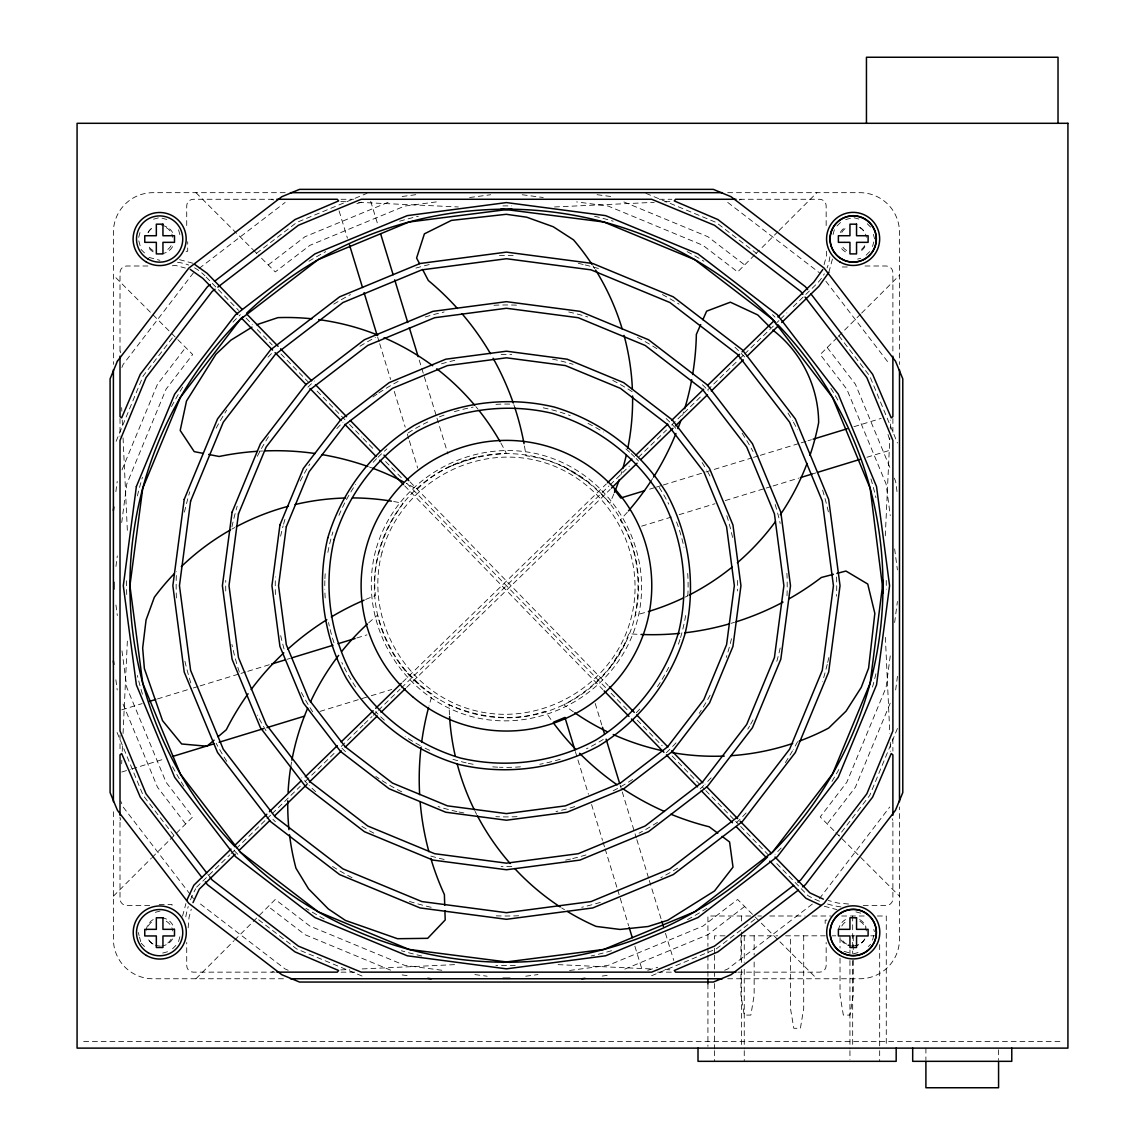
<?xml version="1.0" encoding="UTF-8"?>
<svg xmlns="http://www.w3.org/2000/svg" width="1145" height="1145" viewBox="0 0 1145 1145"><rect width="100%" height="100%" fill="white"/><g stroke="black" fill="none" stroke-linecap="round" stroke-linejoin="round"><path stroke-width="0.75" stroke-dasharray="5 3.75" d="M121.656 763.787L121.828 760.237M122.229 751.32L122.558 744.207M123.059 733.516L127.439 639.139M885.285 535.846L889.822 437.905M890.237 429.003L890.653 420.1M188.138 927.851L189.054 917.345L191.244 909.187M115.874 491.663L117.219 481.415M115.946 566.417L117.32 555.897M121.713 522.564L126.794 483.992L166.054 389.185L192.675 354.506L113.398 275.244M890.252 655.87L886.087 687.444L846.828 782.235L820.221 816.915L834.705 831.399M894.631 622.551L897.408 601.497M897.465 676.337L895.662 690.006L894.302 693.297M138.702 237.387L140.735 229.759M182.527 916.2L185.919 903.548M178.563 941.576L180.28 935.15M824.085 264.624L826.704 254.891L826.232 250.011M833.073 234.496L834.748 228.227M828.851 272.367L832.487 258.827M872.547 246.533L873.778 241.953M872.547 940.145L874.594 932.517L873.778 929.468M573.359 711.818A245.874 245.874 0 0 1 563.769 704.747C592.652 689.49 617.885 664.944 628.748 633.686A277.834 277.834 0 0 0 639.253 634.387M121.9 367.459L123.145 364.425L193.491 272.753M116.103 441.326L143.168 375.975L173.983 335.828M122 469.894L157.48 384.233L185.662 347.507M890.209 703.187L855.415 787.188L827.22 823.913M897.451 728.463L869.713 795.446L838.899 835.592M120.01 820.364L120.726 818.704M609.727 668.079L625.471 643.032M819.405 898.668L889.737 807.01M113.398 896.177L151.269 858.321M152.027 857.562L169.46 840.115M170.204 839.385L192.675 816.915L166.054 782.235L126.794 687.444L121.713 648.857M754.612 254.963L737.638 271.938L702.958 245.331L608.167 206.057L576.593 201.906M755.857 253.718L778.285 231.29M779.044 230.531L816.915 192.675M836.981 225.994L841.446 221.529M172.552 948.776L175.901 945.426M866.15 255.163L870.615 250.698M195.967 978.76L233.838 940.889M234.596 940.131L275.244 899.483L309.923 926.09L404.715 965.364L443.301 970.445M837.195 337.532L820.221 354.506L846.828 389.185L886.087 483.992L890.252 515.551M838.441 336.286L860.868 313.859M861.627 313.1L899.483 275.244M868.382 946.543L870.615 944.31M402.611 682.119L606.292 483.963M196.554 887.203L229.844 854.814M231.133 853.555L234.968 849.819M236.256 848.574L265.697 819.92M266.985 818.675L270.821 814.939M272.109 813.694L300.276 786.286M305.4 781.305L336.129 751.406M341.253 746.425L363.022 725.243M364.296 723.998L371.982 716.527M373.27 715.281L377.106 711.532M378.394 710.286L400.163 689.118M401.437 687.873L608.882 486.053M610.17 484.807L629.378 466.115M638.337 457.399L666.505 429.99M671.628 424.995L702.357 395.097M707.481 390.116L738.224 360.217M739.498 358.972L743.334 355.236M744.622 353.991L774.077 325.337M775.351 324.092L779.201 320.357M780.475 319.111L786.873 312.886M793.285 306.645L816.328 284.218A45.829 45.829 0 0 0 824.328 273.827M406.661 687.401L610.199 489.387M199.13 268.431L285.148 202.422M256.552 253.26L296.712 222.445L366.958 193.348M268.231 264.924L304.971 236.743L388.971 201.949M744.651 906.496L707.925 934.678L622.265 970.159M754.941 919.235L716.169 948.976L650.832 976.041M812.349 904.078L727.733 968.999L724.699 970.259M500.866 443.058A245.874 245.874 0 0 1 506.448 453.592C473.801 454.794 440.424 465.986 417.066 489.43A277.834 277.834 0 0 0 406.361 483.405M739.441 200.003L741.087 199.273M271.794 972.148L273.44 971.418M449.083 466.702L477.05 456.912M356.868 203.653L363.509 201.62M649.687 489.158L654.797 487.584M656.5 487.069L661.61 485.509M663.313 484.993L704.161 472.499M705.864 471.969L751.836 457.928M753.539 457.399L758.648 455.839M760.337 455.324L799.496 443.344M801.199 442.829L806.309 441.269M808.012 440.753L811.419 439.709M853.97 426.699L881.206 418.369M641.586 526.17L672.315 516.767M679.142 514.678L714.995 503.728M725.243 500.594L764.516 488.586M766.22 488.056L771.344 486.496M773.047 485.981L798.666 478.138M812.32 473.973L815.741 472.928M866.951 457.27L890.867 449.956M121.713 709.857L142.152 703.602M157.48 698.922L191.544 688.503M193.247 687.988L198.371 686.428M200.074 685.898L239.248 673.918M240.951 673.403L246.06 671.843M247.764 671.313L269.905 664.544M286.951 659.334L290.358 658.303M356.782 637.98L367.001 634.86M121.713 772.016L130.258 769.411M131.976 768.882L164.451 758.963M319.985 711.403L369.549 696.246M371.266 695.731L391.776 689.462M647.712 970.316L657.688 967.267M153.544 219.196L159.642 217.55L167.27 219.597M845.625 219.597L853.24 217.55L860.868 219.597M857.576 259.099L860.754 258.255M155.319 912.322L160.071 911.048M162.69 953.055L168.787 951.409M853.24 953.871L859.351 952.225M402.153 196.496L415.807 194.693M436.288 201.906L404.715 206.057L309.923 245.331L275.244 271.938L258.269 254.963M469.607 197.512L490.661 194.75M525.741 976.213L538.007 974.595M569.58 970.445L608.167 965.364L702.958 926.09L737.638 899.483L816.915 978.76M602.198 976.055L610.729 974.939M172.365 265.769L175.614 265.454L185.361 268.059M554.524 206.959L654.253 202.336M664.93 201.835L672.058 201.506M340.824 969.915L349.726 969.5M362.192 968.928L454.794 964.634M285.191 192.675L153.029 192.675A39.631 39.631 0 0 0 113.398 232.306L113.398 364.382M727.705 192.675L859.852 192.675A39.631 39.631 0 0 1 899.483 232.306L899.483 364.453M273.326 199.273L193.333 199.273A6.612 6.612 0 0 0 186.721 205.885L186.721 228.928M341.024 199.273L353.547 199.273M659.334 199.273L671.857 199.273M739.555 199.273L819.562 199.273A6.612 6.612 0 0 1 826.16 205.885L826.16 227.154M186.062 251.299L187.708 251.299L187.708 241.681M147.891 265.998L126.608 265.998A6.612 6.612 0 0 0 120.01 272.596L120.01 354.377M864.99 265.998L886.273 265.998A6.612 6.612 0 0 1 892.885 272.596L892.885 352.603M847.271 266.985L840.859 266.985L840.859 265.325M159.198 904.435L172.022 904.435L172.022 906.096M149.666 905.437L126.608 905.437A6.612 6.612 0 0 1 120.01 898.825L120.01 817.043M863.23 905.437L886.273 905.437A6.612 6.612 0 0 0 892.885 898.825L892.885 818.818M750.719 916L707.925 916L707.925 946.357M757.861 916L761.425 916M769.741 916L805.035 916M812.091 916L830.984 916M841.689 916L865.062 916M877.356 916L886.273 916L886.273 1046.33M826.819 920.122L825.173 920.122L825.173 926.534M725.014 935.823L714.523 935.823L714.523 941.118M740.944 935.823L777.713 935.823M785.556 935.823L825.287 935.823M832.329 935.823L835.85 935.823M851.25 935.823L855.186 935.823M870.787 935.823L874.422 935.823M275.115 972.148L193.333 972.148A6.612 6.612 0 0 1 186.721 965.55L186.721 942.492M341.024 972.148L355.336 972.148M657.545 972.148L671.857 972.148M737.781 972.148L819.562 972.148A6.612 6.612 0 0 0 826.16 965.55L826.16 942.492M283.402 978.76L153.029 978.76A39.631 39.631 0 0 1 113.398 939.115L113.398 808.756M727.705 978.76L859.852 978.76A39.631 39.631 0 0 0 899.483 939.115L899.483 806.967M83.671 1041.506L1061.329 1041.506M340.824 201.506L347.951 201.835M358.628 202.336L458.358 206.959M558.087 964.634L650.689 968.928M664.93 969.586L672.058 969.915M848.574 904.02L838.083 903.104L828.279 900.471M597.075 194.693L610.729 196.496M522.234 194.75L543.274 197.512M474.874 974.595L487.155 976.213M402.153 974.939L410.683 976.055M179.55 259.672L193.104 263.293M148.964 257.396L159.914 260.33M855.887 911.864L862.314 913.596M824.271 906.239L836.938 909.631M844.094 951.409L850.191 953.055M645.923 193.348L716.169 222.445L756.33 253.26M623.91 201.949L707.925 236.743L744.651 264.924M390.617 970.159L304.971 934.678L268.231 906.496M362.063 976.041L296.712 948.976L256.552 918.175M288.182 970.259L285.148 968.999L197.713 901.916M271.794 199.273L273.44 200.003M613.849 493.982A245.874 245.874 0 0 1 609.741 503.342C588.444 478.567 558.889 459.446 525.999 455.796A277.834 277.834 0 0 0 524.338 445.405M563.726 466.673L588.816 482.417M368.618 622.894A245.874 245.874 0 0 1 377.635 615.108C386.08 646.667 404.4 676.724 432.466 694.271A277.834 277.834 0 0 0 428.974 706.05M727.733 202.422L819.405 272.753M867.266 223.762L870.615 227.111M195.967 192.675L252.773 249.467M253.288 249.982L257.024 253.718M835.95 832.644L899.483 896.177M144.499 252.93L141.15 249.581L138.702 240.436M141.15 943.194L144.499 946.543M403.154 668.079L424.065 689.004M410.11 481.959L608.124 685.497M206.2 277.104L238.589 310.395M246.06 318.081L252.301 324.479M257.281 329.603L272.224 344.974M280.954 353.934L309.608 383.389M317.079 391.075L348.223 423.077M349.468 424.366L361.934 437.175M363.18 438.449L373.141 448.697M385.593 461.507L401.795 478.152M406.776 483.276L606.106 688.159M611.086 693.283L622.308 704.805M623.553 706.079L628.533 711.202M637.25 720.162L662.168 745.781M672.129 756.029L704.533 789.32M705.778 790.594L734.432 820.049M735.677 821.323L739.412 825.173M740.658 826.447L769.311 855.902M776.782 863.588L807.926 895.605A90.627 90.627 0 0 0 820.607 901.659M404.686 485.852L602.842 689.533M825.888 281.212L889.737 364.425M838.899 335.828L869.713 375.975L897.451 442.958M827.22 347.507L855.415 384.233L890.209 468.248M185.662 823.913L157.48 787.188L122 701.527M207.832 874.336L210.007 877.156M173.983 835.592L143.168 795.446L116.103 730.095M190.242 894.431L123.145 807.01L120.64 800.928M191.315 895.848L193.491 898.668M892.155 818.704L892.885 820.364M120.01 351.057L120.726 352.717M894.302 478.123L895.662 481.415L897.465 495.084M887.99 434.47L890.023 441.126M595.2 703.431L601.955 725.558M620.175 785.141L621.735 790.25M622.265 791.954L636.305 837.911M636.835 839.614L648.8 878.773M649.329 880.462L661.295 919.621M665.46 933.247L673.79 960.483M575.377 751.578L588.43 794.272M591.564 804.52L602.528 840.373M603.043 842.076L604.617 847.2M605.132 848.903L617.141 888.176M617.67 889.88L628.619 925.732M634.888 946.228L642.202 970.13M370.694 201.291L377.993 225.193M419.227 360.074L436.46 416.422M436.975 418.125L447.938 453.992M339.106 210.938L347.422 238.174M377.607 336.916L379.181 342.026M379.696 343.729L390.631 379.482M394.266 391.39L405.201 427.142M407.276 433.955L408.837 439.065M409.366 440.753L417.682 468.004M873.377 234.339L874.594 238.904M178.563 229.816L180.252 236.171M138.287 932.517L139.103 935.565M139.518 937.097L140.735 941.662M894.631 548.884L897.408 569.924M115.946 605.004L117.32 615.523M115.874 679.758L117.219 690.006M885.371 637.35L889.822 733.516M890.237 742.418L890.653 751.32M121.656 407.634L121.828 411.198M122.229 420.1L122.558 427.214M123.059 437.905L127.353 530.507M998.569 1049.765L998.569 1059.669M925.904 1048.119L925.904 1059.669M892.885 418.512L892.885 432.81M892.885 738.611L892.885 751.12M879.675 944.654L879.675 1048.949M879.675 1050.724L879.675 1061.329M853.24 935.823L853.24 953.298M853.24 960.297L853.24 995.263L849.948 1015.085L843.335 1015.085L840.029 995.263L840.029 956.805M852.681 916L852.681 953.499M852.681 960.641L852.681 1046.33M849.948 949.964L849.948 953.499M849.948 960.569L849.948 1048.949M849.948 1050.724L849.948 1059.554M840.029 937.569L840.029 948.06M803.704 935.823L803.704 1008.487L800.398 1028.296L793.8 1028.296L790.494 1008.487L790.494 935.823M754.154 935.823L754.154 955.059M754.154 962.043L754.154 995.263L750.862 1015.085L744.25 1015.085L740.944 995.263L740.944 970.788M744.25 935.823L744.25 962.33M744.25 969.4L744.25 1048.949M744.25 1050.724L744.25 1061.329M741.516 916L741.516 921.353M741.516 932.073L741.516 962.415M741.516 969.557L741.516 1046.33M740.944 937.569L740.944 963.789M714.523 948.189L714.523 953.499M714.523 955.259L714.523 976.47M714.523 983.541L714.523 1048.949M714.523 1050.724L714.523 1061.329M707.925 948.132L707.925 953.499M707.925 955.274L707.925 969.557M707.925 971.346L707.925 976.699M707.925 983.841L707.925 1046.33M120.01 418.512L120.01 436.388M120.01 735.033L120.01 751.32M864.69 245.645A13.21 13.21 0 0 1 859.852 250.483M846.642 250.483A13.21 13.21 0 0 1 841.804 245.645M841.804 232.435A13.21 13.21 0 0 1 846.642 227.597M859.852 227.597A13.21 13.21 0 0 1 866.35 237.344M171.077 245.645A13.21 13.21 0 0 1 166.24 250.483M153.029 250.483A13.21 13.21 0 0 1 148.192 245.645M148.192 232.435A13.21 13.21 0 0 1 153.029 227.597M166.24 227.597A13.21 13.21 0 0 1 172.738 237.344M171.077 939.243A13.21 13.21 0 0 1 166.24 944.081M153.029 944.081A13.21 13.21 0 0 1 148.192 939.243M148.192 926.033A13.21 13.21 0 0 1 153.029 921.195M166.24 921.195A13.21 13.21 0 0 1 172.738 930.942M864.69 939.243A13.21 13.21 0 0 1 848.159 944.84M846.642 944.081A13.21 13.21 0 0 1 841.804 939.243M841.804 926.033A13.21 13.21 0 0 1 846.642 921.195M859.852 921.195A13.21 13.21 0 0 1 866.35 930.942M829.882 256.766A45.829 45.829 0 0 1 827.105 267.944M185.791 916.773A90.627 90.627 0 0 1 188.224 906.511M190.485 899.87A90.627 90.627 0 0 1 195.695 888.72M840.974 906.912A90.627 90.627 0 0 1 827.248 903.935M177.504 262.277A45.829 45.829 0 0 1 188.682 265.053M194.55 267.83A45.829 45.829 0 0 1 204.955 275.816M836.609 576.966A330.29 330.29 0 0 1 836.566 596.216M828.823 657.573A330.29 330.29 0 0 1 827.635 662.712M827.22 664.415A330.29 330.29 0 0 1 822.597 681.304M797.593 741.674A330.29 330.29 0 0 1 793.356 749.345M792.483 750.862A330.29 330.29 0 0 1 785.212 762.856M746.096 812.993A330.29 330.29 0 0 1 742.447 816.771M739.985 819.262A330.29 330.29 0 0 1 734.99 824.157M677.611 868.182A330.29 330.29 0 0 1 660.851 877.685M600.352 902.375A330.29 330.29 0 0 1 581.732 907.298M518.699 915.771A330.29 330.29 0 0 1 494.182 915.771M431.15 907.298A330.29 330.29 0 0 1 409.166 901.358M352.03 877.685A330.29 330.29 0 0 1 330.791 865.42M275.373 821.724A330.29 330.29 0 0 1 272.896 819.262M226.739 761.368A330.29 330.29 0 0 1 216.133 743.219M190.8 682.978A330.29 330.29 0 0 1 184.459 659.291M176.387 597.976A330.29 330.29 0 0 1 176.444 571.684M184.459 512.13A330.29 330.29 0 0 1 189.784 491.806M216.133 428.201A330.29 330.29 0 0 1 226.739 410.067M268.002 357.168A330.29 330.29 0 0 1 272.896 352.159M333.782 304.155A330.29 330.29 0 0 1 350.484 294.566M415.907 268.073A330.29 330.29 0 0 1 431.15 264.123M499.449 255.492A330.29 330.29 0 0 1 513.432 255.492M578.311 263.336A330.29 330.29 0 0 1 583.449 264.524M585.152 264.939A330.29 330.29 0 0 1 598.663 268.56M662.411 294.566A330.29 330.29 0 0 1 679.1 304.155M734.99 347.264A330.29 330.29 0 0 1 739.985 352.159M741.216 353.404A330.29 330.29 0 0 1 746.096 358.428M788.003 413.044A330.29 330.29 0 0 1 792.483 420.573M793.356 422.076A330.29 330.29 0 0 1 797.593 429.747M822.597 490.117A330.29 330.29 0 0 1 828.823 513.847M731.498 638.695A231.204 231.204 0 0 1 726.245 657.43M710.115 695.144A231.204 231.204 0 0 1 699.209 713.364M676.051 742.833A231.204 231.204 0 0 1 672.401 746.683M669.925 749.202A231.204 231.204 0 0 1 666.147 752.895M632.612 779.459A231.204 231.204 0 0 1 611.144 791.839M574.776 806.581A231.204 231.204 0 0 1 555.969 811.547M517.053 816.671A231.204 231.204 0 0 1 495.828 816.671M463.897 812.964A231.204 231.204 0 0 1 458.658 811.919M456.912 811.547A231.204 231.204 0 0 1 438.106 806.581M401.738 791.839A231.204 231.204 0 0 1 375.832 776.482M345.475 751.664A231.204 231.204 0 0 1 340.48 746.683M312.699 711.875A231.204 231.204 0 0 1 300.305 690.421M284.06 648.957A231.204 231.204 0 0 1 280.611 635.232M275.415 594.556A231.204 231.204 0 0 1 275.415 576.88M280.611 536.189A231.204 231.204 0 0 1 283.116 525.87M283.588 524.167A231.204 231.204 0 0 1 285.563 517.383M300.305 481A231.204 231.204 0 0 1 309.837 464.04M336.83 428.602A231.204 231.204 0 0 1 342.956 422.233M372.898 396.971A231.204 231.204 0 0 1 377.306 393.937M378.795 392.95A231.204 231.204 0 0 1 400.149 380.383M441.498 363.809A231.204 231.204 0 0 1 456.912 359.873M501.152 354.564A231.204 231.204 0 0 1 511.743 354.564M552.491 359.144A231.204 231.204 0 0 1 573.072 364.325M612.732 380.383A231.204 231.204 0 0 1 634.101 392.95M666.147 418.526A231.204 231.204 0 0 1 676.051 428.602M702.1 462.537A231.204 231.204 0 0 1 706.665 470.108M707.538 471.64A231.204 231.204 0 0 1 710.115 476.277M726.789 515.679A231.204 231.204 0 0 1 732.657 537.921M737.58 580.415A231.204 231.204 0 0 1 737.58 591.006M875.925 673.775A379.825 379.825 0 0 1 871.932 689.104M838.856 769.497A379.825 379.825 0 0 1 830.898 783.194M781.176 848.001A379.825 379.825 0 0 1 775.022 854.299M706.937 908.314A379.825 379.825 0 0 1 685.583 920.652M611.53 950.722A379.825 379.825 0 0 1 591.063 956.003M515.25 965.435A379.825 379.825 0 0 1 495.871 965.392M421.818 956.003A379.825 379.825 0 0 1 401.351 950.722M324.207 918.963A379.825 379.825 0 0 1 305.944 908.314M237.859 854.299A379.825 379.825 0 0 1 232.936 849.275M183.844 786.214A379.825 379.825 0 0 1 171.507 764.846M142.424 694.185A379.825 379.825 0 0 1 137.371 675.493M126.709 594.513A379.825 379.825 0 0 1 126.68 578.669M137.371 495.928A379.825 379.825 0 0 1 142.424 477.236M171.507 406.575A379.825 379.825 0 0 1 183.844 385.221M232.936 322.146A379.825 379.825 0 0 1 240.364 314.66M308.95 261.26A379.825 379.825 0 0 1 325.752 251.614M399.662 221.2A379.825 379.825 0 0 1 418.383 216.233M502.927 205.9A379.825 379.825 0 0 1 511.715 205.914M594.498 216.233A379.825 379.825 0 0 1 613.219 221.2M687.129 251.614A379.825 379.825 0 0 1 703.932 261.26M772.531 314.66A379.825 379.825 0 0 1 775.022 317.136M830.898 388.227A379.825 379.825 0 0 1 838.856 401.924M870.959 478.925A379.825 379.825 0 0 1 872.876 485.709M873.334 487.398A379.825 379.825 0 0 1 875.925 497.646M886.244 580.429A379.825 379.825 0 0 1 886.259 589.231M786.916 573.244A280.74 280.74 0 0 1 786.916 598.177M780.189 648.013A280.74 280.74 0 0 1 776.196 663.513M753.052 719.876A280.74 280.74 0 0 1 750.462 724.542M749.574 726.087A280.74 280.74 0 0 1 747.785 729.15M711.145 777.841A280.74 280.74 0 0 1 704.962 784.225M703.703 785.484A280.74 280.74 0 0 1 699.867 789.191M657.473 822.368A280.74 280.74 0 0 1 639.039 833.174M585.954 854.957A280.74 280.74 0 0 1 572.214 858.65M570.482 859.051A280.74 280.74 0 0 1 565.244 860.224M511.772 866.407A280.74 280.74 0 0 1 501.109 866.407M444.145 859.451A280.74 280.74 0 0 1 428.645 855.458M373.842 833.174A280.74 280.74 0 0 1 359.959 825.216M315.619 791.639A280.74 280.74 0 0 1 309.179 785.484M307.919 784.225A280.74 280.74 0 0 1 301.736 777.841M266.012 730.667A280.74 280.74 0 0 1 257.31 715.153M239.305 672.043A280.74 280.74 0 0 1 231.92 644.506M225.751 591.035A280.74 280.74 0 0 1 225.751 580.386M231.92 526.915A280.74 280.74 0 0 1 237.187 506.204M257.31 456.268A280.74 280.74 0 0 1 269.776 434.685M307.919 387.196A280.74 280.74 0 0 1 314.317 380.999M359.959 346.219A280.74 280.74 0 0 1 375.417 337.417M425.224 316.965A280.74 280.74 0 0 1 444.145 311.97M493.982 305.243A280.74 280.74 0 0 1 518.914 305.243M568.736 311.97A280.74 280.74 0 0 1 587.657 316.965M637.464 337.417A280.74 280.74 0 0 1 658.976 350.026M702.429 384.706A280.74 280.74 0 0 1 708.698 391.003M742.132 433.182A280.74 280.74 0 0 1 753.052 451.545M775.179 504.501A280.74 280.74 0 0 1 777.154 511.343M777.627 513.046A280.74 280.74 0 0 1 780.189 523.422M687.687 573.445A181.654 181.654 0 0 1 687.801 596.216M685.64 615.552A181.654 181.654 0 0 1 684.338 622.494M683.966 624.225A181.654 181.654 0 0 1 680.488 637.765M679.973 639.454A181.654 181.654 0 0 1 677.754 646.138M668.752 667.292A181.654 181.654 0 0 1 656.271 688.417M639.74 709.127A181.654 181.654 0 0 1 634.888 714.165M603.258 739.412A181.654 181.654 0 0 1 586.44 748.801M560.177 759.235A181.654 181.654 0 0 1 539.767 764.287M520.474 766.821A181.654 181.654 0 0 1 499.449 767.236M497.689 767.164A181.654 181.654 0 0 1 492.407 766.821M473.114 764.287A181.654 181.654 0 0 1 467.933 763.243M466.215 762.856A181.654 181.654 0 0 1 452.704 759.235M429.633 750.333A181.654 181.654 0 0 1 421.732 746.411M420.186 745.581A181.654 181.654 0 0 1 405.201 736.536M384.334 720.205A181.654 181.654 0 0 1 375.546 711.675M355.623 686.957A181.654 181.654 0 0 1 341.825 662.526M333.982 642.803A181.654 181.654 0 0 1 328.543 622.494M325.194 597.976A181.654 181.654 0 0 1 324.822 589.203M324.779 585.71A181.654 181.654 0 0 1 324.865 580.472M324.922 578.712A181.654 181.654 0 0 1 325.323 571.684M327.871 552.391A181.654 181.654 0 0 1 332.909 531.967M338.949 515.379A181.654 181.654 0 0 1 355.623 484.464M373.141 462.308A181.654 181.654 0 0 1 376.762 458.501M377.993 457.256A181.654 181.654 0 0 1 386.953 448.883M408.135 432.953A181.654 181.654 0 0 1 428.03 421.847M439.394 416.88A181.654 181.654 0 0 1 444.346 414.991M454.379 411.67A181.654 181.654 0 0 1 473.114 407.133M495.928 404.357A181.654 181.654 0 0 1 511.686 404.128M543.231 407.82A181.654 181.654 0 0 1 570.196 415.606M588.015 423.392A181.654 181.654 0 0 1 603.258 432.008M625.929 448.883A181.654 181.654 0 0 1 629.85 452.404M631.138 453.606A181.654 181.654 0 0 1 634.888 457.256M636.119 458.501A181.654 181.654 0 0 1 638.552 461.02M659.205 487.412A181.654 181.654 0 0 1 668.752 504.143M676.552 521.963A181.654 181.654 0 0 1 683.966 547.21M290.744 766.892A245.874 245.874 0 0 1 291.589 761.854M564.485 909.688A245.874 245.874 0 0 1 561.608 907.87M476.663 814.41A245.874 245.874 0 0 1 475.103 811.376M449.47 714.952A245.874 245.874 0 0 1 449.126 704.747C479.054 717.815 513.976 722.237 545.192 711.245A277.834 277.834 0 0 0 552.233 721.307M365.67 599.479A277.834 277.834 0 0 1 375.431 595.557C371.681 562.682 383.747 529.605 403.154 503.342A245.874 245.874 0 0 0 391.433 501.138M231.791 529.19A245.874 245.874 0 0 1 234.768 527.559M734.503 622.308A277.834 277.834 0 0 1 731.14 623.324M683.665 412.028A277.834 277.834 0 0 1 682.592 415.377M652.593 478.61A277.834 277.834 0 0 1 650.675 481.558M627.303 512.23A277.834 277.834 0 0 1 620.204 520.002C637.865 547.983 641.329 583.02 635.246 615.108A245.874 245.874 0 0 0 646.753 612.017M687.859 595.743A245.874 245.874 0 0 1 684.81 597.261M621.892 471.554A245.874 245.874 0 0 1 620.876 474.817M592.881 265.769A245.874 245.874 0 0 1 594.727 268.631M513.833 404.672A277.834 277.834 0 0 1 514.935 408.006M259.113 451.187A277.834 277.834 0 0 1 262.62 451.001M369.506 467.06A277.834 277.834 0 0 1 372.798 468.262M475.848 406.604A245.874 245.874 0 0 1 478.009 409.237M864.89 246.676A14.198 14.198 0 0 1 859.68 251.871M845.482 251.871A14.198 14.198 0 0 1 840.287 246.676M840.287 232.464A14.198 14.198 0 0 1 845.482 227.268M859.68 227.268A14.198 14.198 0 0 1 864.89 232.464M172.594 246.676A14.198 14.198 0 0 1 161.746 253.703M153.201 251.871A14.198 14.198 0 0 1 148.006 246.676M148.006 232.464A14.198 14.198 0 0 1 153.201 227.268M161.746 225.436A14.198 14.198 0 0 1 172.594 232.464M172.594 938.957A14.198 14.198 0 0 1 161.746 945.985M160.3 946.056A14.198 14.198 0 0 1 148.006 938.957M146.174 930.398A14.198 14.198 0 0 1 153.201 919.549M161.746 917.732A14.198 14.198 0 0 1 174.426 930.398M864.89 938.957A14.198 14.198 0 0 1 855.515 945.756M852.581 946.056A14.198 14.198 0 0 1 840.287 938.957M838.455 930.398A14.198 14.198 0 0 1 845.482 919.549M859.68 919.549A14.198 14.198 0 0 1 866.092 927.45M375.632 550.659C356.882 621.578 400.607 697.305 471.397 716.512C542.301 735.276 618.028 691.551 637.25 620.762C655.999 549.843 612.289 474.116 541.485 454.908C470.581 436.145 394.853 479.869 375.632 550.659M382.015 552.377C363.981 619.359 406.06 692.267 473.1 710.129C540.096 728.177 612.99 686.084 630.866 619.044C648.914 552.062 606.821 479.154 539.782 461.292C472.785 443.244 399.891 485.337 382.015 552.377M440.381 700.125A132.119 132.119 0 0 0 638.552 585.71A132.119 132.119 0 0 0 440.381 471.296A132.119 132.119 0 0 0 440.381 700.125"/><path stroke-width="1.5" d="M883.224 580.372L870.143 683.164L832.529 773.977L772.689 851.952L694.7 911.792L603.902 949.405L502.884 962.401M113.398 510.441L113.842 507.035M113.856 582.204L113.856 589.217M700.683 324.579L696.36 334.369A277.834 277.834 0 0 1 692.625 374.515M702.858 319.698L706.637 311.154L730.395 302.194L757.747 314.932L770.327 327.527M186.764 900.385L193.82 885.257L230.961 849.118M192.99 902.646L199.287 889.15L235.14 854.27M822.783 269.504L813.809 282.071L777.942 316.965M828.851 272.367L818.847 286.379L781.72 322.504M234.811 845.368L266.828 814.224M269.39 811.719L301.421 780.561M305.257 776.825L337.288 745.667M341.124 741.931L373.156 710.773M375.717 708.283L401.337 683.365M607.58 482.718L631.911 459.031M635.761 455.295L667.778 424.137M671.628 420.401L703.645 389.243M707.495 385.507L739.513 354.349M742.074 351.858L774.106 320.7M238.976 850.535L269.69 820.65M274.814 815.669L306.817 784.525M309.379 782.035L341.382 750.905M345.217 747.17L377.22 716.04M381.056 712.304L405.387 688.646M611.473 488.128L637.078 463.224M640.914 459.488L672.917 428.359M675.478 425.868L707.481 394.739M711.317 391.003L743.32 359.859M747.17 356.124L777.884 326.239M214.058 740.171L206.944 746.225L181.654 743.978L162.533 720.649L144.37 668.537L142.667 648.027L146.059 619.989L154.346 597.261A245.874 245.874 0 0 1 174.097 573.86M218.137 736.693L226.281 729.766A277.834 277.834 0 0 1 248.079 693.77M210.279 284.561L207.46 286.722L140.262 374.3L121.656 417.868L120.01 416.608L120.01 356.152M214.516 281.312L295.024 219.539L338.605 200.933L337.331 199.273L276.89 199.273M215.002 289.27L212.168 291.445L146.03 377.635L120.01 440.467L120.01 730.954L146.03 793.8L206.744 872.919M217.822 287.109L298.358 225.307L361.205 199.273L651.677 199.273L714.523 225.307L800.713 291.445L802.888 294.265M793.642 885.4L714.523 946.113L651.677 972.148L361.205 972.148L298.358 946.113L212.168 879.99L210.007 877.156M797.893 882.151L800.713 879.99L866.851 793.8L892.885 730.954L892.885 440.467L866.851 377.635L805.049 297.085M798.366 890.109L717.858 951.896L674.276 970.502L675.55 972.148L735.992 972.148M802.602 886.86L805.422 884.699L872.619 797.12L891.225 753.553L892.885 754.827L892.885 815.269M251.943 327.169L230.904 340.151L215.933 354.263L186.52 400.965L180.194 430.463L194.221 451.631L203.395 453.42M553.693 722.094L564.943 717.443L574.862 749.875M256.594 324.765L277.877 317.637A245.874 245.874 0 0 1 311.884 318.811M644.578 490.718L620.747 498.003L614.45 489.788M813.122 439.193L847.157 428.774M800.369 477.622L812.32 473.973M817.444 472.398L860.124 459.345M148.964 701.527L155.777 699.438M271.608 664.028L285.248 659.864M292.061 657.774L332.937 645.279M338.047 643.719L355.079 638.509M172.995 756.344L214.015 743.806M219.139 742.232L263.579 728.649M267 727.605L304.599 716.112M833.431 574.318L821.351 577.481A277.834 277.834 0 0 1 789.177 598.749M836.88 573.416L845.926 571.04L867.738 584.036L874.837 613.362L868.597 668.179L861.24 687.401L846.012 711.202L828.679 728.063A245.874 245.874 0 0 1 799.138 741.187M509.954 978.288L502.941 978.288M581.703 978.76L585.124 978.302M511.786 208.934L408.994 222.016L318.181 259.629L240.192 319.469L180.352 397.444L142.739 488.257L129.915 585.71L142.739 683.164L180.352 773.977L240.192 851.952L318.181 911.792L408.994 949.405L509.997 962.401M290.472 192.675L722.409 192.675M735.992 199.273L675.55 199.273L674.276 200.933L717.858 219.539L805.422 286.722L807.597 289.556M276.89 972.148L337.331 972.148L338.605 970.502L295.024 951.896L207.46 884.699L205.298 881.865M290.472 978.76L722.409 978.76M501.095 208.934L603.902 222.016L694.7 259.629L772.689 319.469L832.529 397.444L870.143 488.257L883.296 592.838M427.758 978.302L431.178 978.76M208.633 454.45L219.139 456.483A277.834 277.834 0 0 1 257.367 451.302M823.384 899.168L809.873 892.857L775.008 857.018M821.108 905.394L805.98 898.338L769.841 861.183M194.507 264.295L207.116 273.311L241.981 309.15M190.227 269.376L202.794 278.335L237.688 314.202M717.8 833.188L709.227 826.79A277.834 277.834 0 0 1 670.913 814.224M722.08 836.394L729.58 841.976L733.015 867.137L714.523 890.967L667.764 920.279L648.142 926.505L620.046 929.439L596.058 926.405A245.874 245.874 0 0 1 567.376 911.477M772.832 330.046C801.385 352.087 818.374 386.509 818.661 422.534A245.874 245.874 0 0 1 809.944 455.424M246.962 314.274L278.106 346.277M280.597 348.824L311.726 380.827M315.462 384.677L346.591 416.68M350.327 420.516L380.226 451.23M383.961 455.08L408.865 480.685M609.369 686.771L634.273 712.376M636.763 714.938L667.907 746.941M671.643 750.776L702.772 782.779M706.508 786.615L737.638 818.618M740.128 821.18L771.272 853.182M241.423 318.052L272.582 350.069M275.072 352.631L306.23 384.663M309.98 388.498L341.124 420.53M344.874 424.366L376.018 456.397M379.768 460.233L403.441 484.578M604.088 690.821L629.02 716.441M631.51 719.003L663.914 752.308M666.404 754.87L697.563 786.887M701.298 790.737L732.456 822.754M736.192 826.604L766.105 857.347M810.846 293.793L872.619 374.3L891.225 417.868L892.885 416.608L892.885 356.152M202.035 877.628L140.262 797.12L121.656 753.553L120.01 754.827L120.01 815.269M419.528 263.636L416.594 258.011L424.409 233.838L451.416 220.398L506.262 214.287L526.643 217.192L553.221 226.739L573.53 239.877A245.874 245.874 0 0 1 591.951 264.338M422.577 269.461L428.344 280.525A277.834 277.834 0 0 1 457.413 308.463M602.485 727.261L604.56 734.074M606.12 739.169L619.66 783.438M661.81 921.324L663.37 926.434M629.149 927.45L632.283 937.683M380.598 233.737L393.136 274.714M394.696 279.838L407.749 322.518M409.309 327.642L418.183 356.667M349.511 244.987L362.521 287.552M364.081 292.662L377.091 335.213M113.398 660.98L113.842 664.386M444.732 905.251L444.389 894.56A277.834 277.834 0 0 1 430.821 858.449M444.904 910.604L445.205 919.95L427.686 938.327L397.515 938.714L345.447 920.437L328.357 908.973L308.535 888.849L295.954 868.196A245.874 245.874 0 0 1 289.528 834.777M1058.023 123.302L1058.023 57.25L866.45 57.25L866.45 123.302M1011.779 1048.119L1011.779 1061.329L912.694 1061.329L912.694 1048.119M998.569 1061.329L998.569 1087.75L925.904 1087.75L925.904 1061.329M899.483 369.735L899.483 801.686M896.177 1048.119L896.177 1061.329L698.006 1061.329L698.006 1048.119M707.925 978.488L707.925 983.841M113.398 369.735L113.398 801.686M288.969 829.696A245.874 245.874 0 0 1 287.781 800.784M288.082 792.283A245.874 245.874 0 0 1 290.744 766.892M291.889 760.18A245.874 245.874 0 0 1 307.704 708.14M310.481 701.914A245.874 245.874 0 0 1 338.634 655.384M341.782 651.376A245.874 245.874 0 0 1 367.359 624.039M428.903 851.708A277.834 277.834 0 0 1 420.143 801.657M419.657 794.659A277.834 277.834 0 0 1 421.031 747.356M421.675 742.132A277.834 277.834 0 0 1 428.516 707.753M560.177 906.94A245.874 245.874 0 0 1 514.749 868.568M510.198 863.516A245.874 245.874 0 0 1 477.451 815.927M474.359 809.844A245.874 245.874 0 0 1 457.127 763.658M455.123 755.385A245.874 245.874 0 0 1 449.57 716.655M664.458 811.476A277.834 277.834 0 0 1 622.937 788.79M617.126 784.84A277.834 277.834 0 0 1 579.57 753.281M575.892 749.517A277.834 277.834 0 0 1 553.264 722.724M251.17 689.519A277.834 277.834 0 0 1 283.803 652.879M287.667 649.315A277.834 277.834 0 0 1 326.812 619.717M331.291 616.969A277.834 277.834 0 0 1 364.053 600.18M181.311 566.618A245.874 245.874 0 0 1 230.302 530.035M236.271 526.743A245.874 245.874 0 0 1 288.454 506.219M295.066 504.544A245.874 245.874 0 0 1 345.633 497.989M352.445 497.918A245.874 245.874 0 0 1 391.433 501.138M792.698 743.449A245.874 245.874 0 0 1 731.068 755.686M724.27 756.058A245.874 245.874 0 0 1 671.7 752.537M661.667 750.547A245.874 245.874 0 0 1 613.262 734.518M607.093 731.626A245.874 245.874 0 0 1 574.761 712.791M783.023 602.113A277.834 277.834 0 0 1 736.178 621.792M729.465 623.825A277.834 277.834 0 0 1 684.796 632.813M679.558 633.371A277.834 277.834 0 0 1 641 634.459M691.723 379.696A277.834 277.834 0 0 1 684.696 408.679M680.903 420.358A277.834 277.834 0 0 1 677.883 428.588M675.951 433.483A277.834 277.834 0 0 1 653.537 477.136M650.675 481.558A277.834 277.834 0 0 1 628.448 510.899M807.053 463.439A245.874 245.874 0 0 1 780.36 514.663M775.437 521.619A245.874 245.874 0 0 1 737.337 562.753M732.099 567.118A245.874 245.874 0 0 1 689.376 594.971M683.279 597.991A245.874 245.874 0 0 1 648.385 611.53M462.036 313.744A277.834 277.834 0 0 1 490.489 353.705M493.109 358.27A277.834 277.834 0 0 1 513.261 403.011M514.935 408.006A277.834 277.834 0 0 1 524.024 443.673M632.584 395.984A245.874 245.874 0 0 1 627.746 448.454M626.301 455.109A245.874 245.874 0 0 1 622.866 468.291M619.273 479.655A245.874 245.874 0 0 1 614.493 492.407M595.629 270.077A245.874 245.874 0 0 1 622.179 328.887M624.054 335.428A245.874 245.874 0 0 1 632.383 389.171M318.653 319.612A245.874 245.874 0 0 1 377.807 335.099M384.09 337.718A245.874 245.874 0 0 1 432.681 365.713M436.76 368.804A245.874 245.874 0 0 1 474.76 405.301M479.068 410.568A245.874 245.874 0 0 1 500.022 441.584M264.366 450.93A277.834 277.834 0 0 1 315.104 453.52M322.046 454.608A277.834 277.834 0 0 1 367.846 466.473M372.798 468.262A277.834 277.834 0 0 1 403.255 481.773M777.67 324.536A376.533 376.533 0 0 1 770.17 854.456M767.622 856.932A376.533 376.533 0 0 1 240.192 851.952M235.226 846.885A376.533 376.533 0 0 1 242.711 316.965M246.547 313.258A376.533 376.533 0 0 1 775.179 321.988M136.369 486.553L123.302 585.71L136.369 684.867L174.641 777.283L235.526 856.632L314.875 917.517L407.276 955.789L506.448 968.842L605.605 955.789L698.006 917.517L777.355 856.632L838.24 777.283L876.526 684.867L889.579 585.71L876.526 486.553L838.24 394.138L777.355 314.789L698.006 253.904L605.605 215.632L506.448 202.579L407.276 215.632L314.875 253.904L235.526 314.789L174.641 394.138L136.369 486.553M184.216 499.377L172.852 585.71L184.216 672.058L217.55 752.508L270.563 821.595L339.65 874.608L420.1 907.942L506.448 919.306L592.781 907.942L673.231 874.608L742.332 821.595L795.346 752.508L828.665 672.058L840.029 585.71L828.665 499.377L795.346 418.913L742.332 349.826L673.231 296.813L592.781 263.493L506.448 252.115L420.1 263.493L339.65 296.813L270.563 349.826L217.55 418.913L184.216 499.377M190.6 501.081L179.45 585.71L190.6 670.34L223.261 749.202L275.229 816.929L342.956 868.883L421.818 901.559L506.448 912.694L591.078 901.559L669.939 868.883L737.652 816.929L789.621 749.202L822.282 670.34L833.431 585.71L822.282 501.081L789.621 422.219L737.652 354.492L669.939 302.538L591.078 269.862L506.448 258.727L421.818 269.862L342.956 302.538L275.229 354.492L223.261 422.219L190.6 501.081M232.077 512.201L222.388 585.71L232.077 659.234L260.445 727.733L305.586 786.558L364.425 831.699L432.925 860.081L506.448 869.756L579.957 860.081L648.471 831.699L707.295 786.558L752.437 727.733L780.818 659.234L790.494 585.71L780.818 512.201L752.437 443.688L707.295 384.863L648.471 339.721L579.957 311.34L506.448 301.665L432.925 311.34L364.425 339.721L305.586 384.863L260.445 443.688L232.077 512.201M238.461 513.905L229 585.71L238.461 657.516L266.17 724.427L310.266 781.892L367.717 825.989L434.642 853.698L506.448 863.158L578.254 853.698L645.165 825.989L702.629 781.892L746.712 724.427L774.435 657.516L783.881 585.71L774.435 513.905L746.712 446.994L702.629 389.529L645.165 345.447L578.254 317.723L506.448 308.263L434.642 317.723L367.717 345.447L310.266 389.529L266.17 446.994L238.461 513.905M279.924 525.011L271.938 585.71L279.924 646.41L303.353 702.958L340.623 751.535L389.185 788.805L445.748 812.22L506.448 820.221L567.133 812.22L623.696 788.805L672.258 751.535L709.528 702.958L732.957 646.41L740.944 585.71L732.957 525.011L709.528 468.462L672.258 419.886L623.696 382.63L567.133 359.201L506.448 351.2L445.748 359.201L389.185 382.63L340.623 419.886L303.353 468.462L279.924 525.011M286.307 526.729L278.55 585.71L286.307 644.692L309.078 699.667L345.289 746.855L392.492 783.08L447.452 805.851L506.448 813.608L565.43 805.851L620.39 783.08L667.592 746.855L703.803 699.667L726.574 644.692L734.346 585.71L726.574 526.729L703.803 471.769L667.592 424.566L620.39 388.341L565.43 365.584L506.448 357.812L447.452 365.584L392.492 388.341L345.289 424.566L309.078 471.769L286.307 526.729M327.785 537.835C316.521 585.338 323.09 635.232 346.262 678.198C371.882 719.747 411.799 750.376 458.572 764.373C506.076 775.637 555.955 769.068 598.921 745.896C640.484 720.277 671.113 680.359 685.096 633.586C696.375 586.083 689.805 536.189 666.619 493.237C641 451.674 601.082 421.045 554.309 407.047C506.82 395.784 456.927 402.353 413.96 425.525C372.411 451.144 341.782 491.076 327.785 537.835M334.168 539.553C323.305 585.353 329.631 633.457 351.987 674.892C376.691 714.967 415.177 744.493 460.276 757.99C506.09 768.853 554.194 762.527 595.615 740.171C635.69 715.468 665.231 676.967 678.727 631.868C689.591 586.068 683.25 537.964 660.908 496.529C636.191 456.469 597.704 426.928 552.606 413.431C506.806 402.568 458.701 408.908 417.267 431.25C377.192 455.953 347.651 494.454 334.168 539.553M117.434 361.119L110.092 378.823L110.092 792.598L117.434 810.302L188.81 903.333L281.842 974.724L299.546 982.052L713.335 982.052L731.04 974.724L824.071 903.333L895.447 810.302L902.79 792.598L902.79 378.823L895.447 361.119L824.071 268.087L731.04 196.697L713.335 189.369L299.546 189.369L281.842 196.697L188.81 268.087L117.434 361.119M1067.927 123.302L77.073 123.302L77.073 1048.119L1067.927 1048.119L1067.927 123.302M162.948 224.177L156.335 224.177L156.335 235.727L144.771 235.727L144.771 242.339L156.335 242.339L156.335 253.904L162.948 253.904L162.948 242.339L174.498 242.339L174.498 235.727L162.948 235.727L162.948 224.177M856.546 224.177L849.948 224.177L849.948 235.727L838.383 235.727L838.383 242.339L849.948 242.339L849.948 253.904L856.546 253.904L856.546 242.339L868.11 242.339L868.11 235.727L856.546 235.727L856.546 224.177M162.948 917.775L156.335 917.775L156.335 929.339L144.771 929.339L144.771 935.952L156.335 935.952L156.335 947.502L162.948 947.502L162.948 935.952L174.498 935.952L174.498 929.339L162.948 929.339L162.948 917.775M856.546 917.775L849.948 917.775L849.948 929.339L838.383 929.339L838.383 935.952L849.948 935.952L849.948 947.502L856.546 947.502L856.546 935.952L868.11 935.952L868.11 929.339L856.546 929.339L856.546 917.775M412.558 696.647A145.329 145.329 0 0 0 649.458 611.544A145.329 145.329 0 0 0 457.313 448.94A145.329 145.329 0 0 0 412.558 696.647M841.689 259.056A23.115 23.115 0 0 0 876.369 239.033A23.115 23.115 0 0 0 841.632 218.838A23.115 23.115 0 0 0 841.475 258.885A23.115 23.115 0 0 0 876.24 239.004A23.115 23.115 0 0 0 841.689 219.01A23.115 23.115 0 0 0 841.689 259.056M148.077 259.056A23.115 23.115 0 0 0 182.756 239.033A23.115 23.115 0 0 0 148.077 219.01A23.115 23.115 0 0 0 148.077 259.056M148.077 952.669A23.115 23.115 0 0 0 182.756 932.645A23.115 23.115 0 0 0 148.077 912.622A23.115 23.115 0 0 0 148.077 952.669M841.689 952.669A23.115 23.115 0 0 0 876.369 932.645A23.115 23.115 0 0 0 841.689 912.622A23.115 23.115 0 0 0 841.689 952.669M839.757 261.847A26.535 26.535 0 0 0 879.661 239.019A26.535 26.535 0 0 0 839.943 215.875A26.535 26.535 0 0 0 839.757 261.847M146.274 261.962A26.535 26.535 0 0 0 186.177 239.133A26.535 26.535 0 0 0 146.46 216.004A26.535 26.535 0 0 0 146.274 261.962M146.403 955.445A26.535 26.535 0 0 0 186.306 932.617A26.535 26.535 0 0 0 146.589 909.474A26.535 26.535 0 0 0 146.403 955.445M839.886 955.316A26.535 26.535 0 0 0 879.789 932.488A26.535 26.535 0 0 0 840.058 909.345A26.535 26.535 0 0 0 839.886 955.316M841.604 952.368A23.115 23.115 0 0 0 876.369 932.474A23.115 23.115 0 0 0 841.761 912.322A23.115 23.115 0 0 0 841.604 952.368"/></g></svg>
